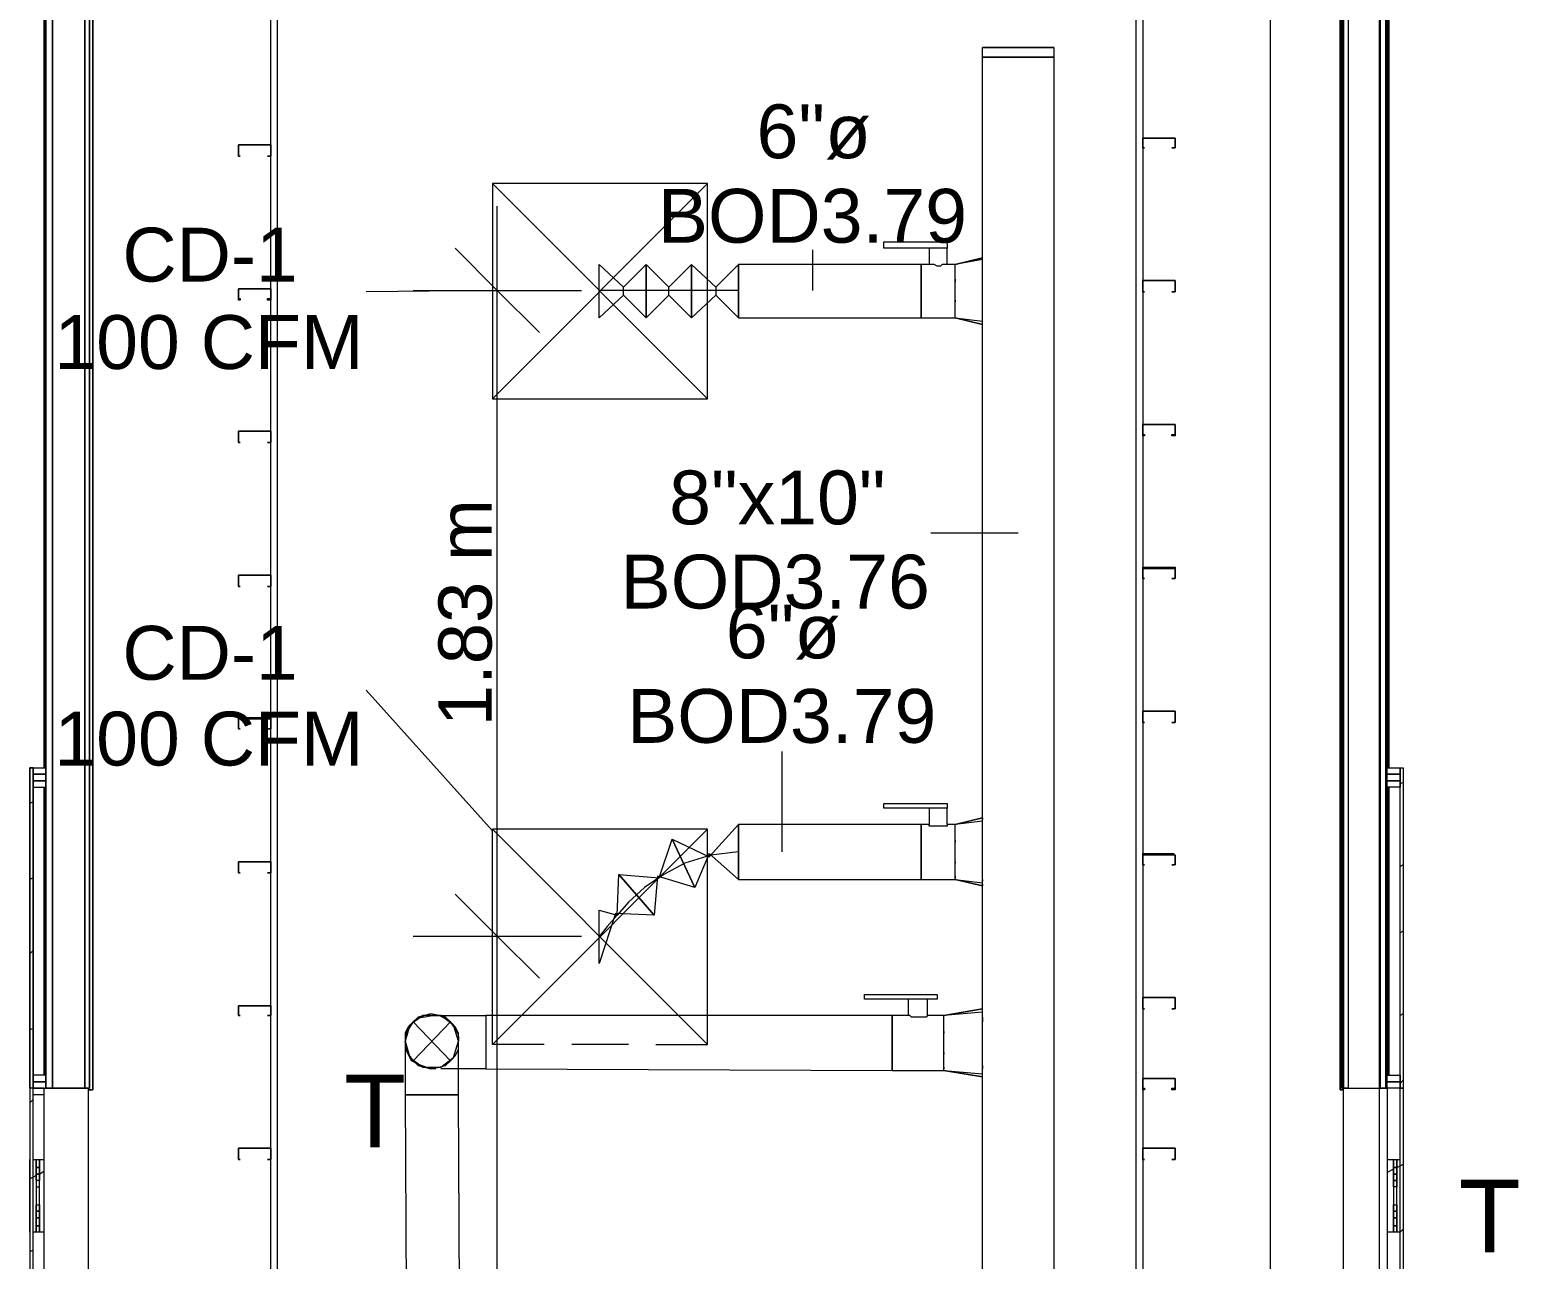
# Model space of a CAD drawing. Header units: metres. Extents: x 29 to 268, y -7 to 151.
# Drawn here: x 57.357 to 61.574, y 18.051 to 21.533 of the extents above; entities that cross this region are included whole.
import ezdxf

# ---------------------------------------------------------------- set-up
doc = ezdxf.new("R2010")
doc.units = ezdxf.units.M
doc.layers.add('HVAC - Ductos', color=5, linetype='Continuous', lineweight=50)
doc.layers.add('PDF2_Geometry', color=7, linetype='Continuous', true_color=0xaaaaaa)
doc.layers.add('PDF2_Text', color=7, linetype='Continuous')
doc.styles.add('PDF Helvetica', font='')
doc.styles.get('PDF Helvetica').set_extended_font_data('Helvetica')

msp = doc.modelspace()

# ---------------------------------------------------------------- linework, layer by layer
at = {"layer": 'HVAC - Ductos', "lineweight": 0}
for points in [[(61.1801, 27.0878), (61.1801, 17.5911), (60.8729, 17.5911), (60.8729, 27.0878)], [(60.0571, 17.5545), (60.0571, 21.4548), (60.2588, 21.4548), (60.2588, 17.5545)], [(58.6683, 20.4878), (59.2779, 20.4878), (59.2779, 21.0974), (58.6683, 21.0974)], [(59.7775, 20.914), (59.7775, 20.9324), (59.9563, 20.9324), (59.9563, 20.914)], [(59.9059, 20.8682), (59.8829, 20.8682), (59.8829, 20.8591), (59.8829, 20.8453), (59.8829, 20.8315), (59.8829, 20.8132), (59.8829, 20.7949), (59.8829, 20.772), (59.8829, 20.7536), (59.8829, 20.7399), (59.8829, 20.7261), (59.8829, 20.7215), (59.8829, 20.717), (59.9792, 20.717), (59.9792, 20.7215), (59.9792, 20.7261), (59.9792, 20.7399), (59.9792, 20.7536), (59.9792, 20.772), (59.9792, 20.7949), (59.9792, 20.8132), (59.9792, 20.8315), (59.9792, 20.8453), (59.9792, 20.8591), (59.9792, 20.8637), (59.9792, 20.8682), (59.9563, 20.8682), (59.9563, 20.914), (59.9517, 20.914), (59.9425, 20.914), (59.9379, 20.914), (59.9333, 20.914), (59.9242, 20.914), (59.9196, 20.914), (59.9151, 20.914), (59.9105, 20.914), (59.9059, 20.914)], [(59.365, 20.717), (59.365, 20.7215), (59.365, 20.7261), (59.365, 20.7399), (59.365, 20.7536), (59.365, 20.772), (59.365, 20.7949), (59.365, 20.8132), (59.365, 20.8315), (59.365, 20.8453), (59.365, 20.8591), (59.365, 20.8682), (59.365, 20.8591), (59.365, 20.8453), (59.365, 20.8315), (59.365, 20.8132), (59.365, 20.7949), (59.365, 20.772), (59.365, 20.7536), (59.365, 20.7399), (59.365, 20.7261), (59.365, 20.7215)], [(59.9792, 20.827), (59.9792, 20.8224), (59.9792, 20.8178), (59.9792, 20.8224)], [(59.9792, 20.7674), (59.9792, 20.7628)], [(59.7775, 19.3282), (59.7775, 19.3419), (59.9563, 19.3419), (59.9563, 19.3282)], [(59.9059, 19.2824), (59.8829, 19.2824), (59.8829, 19.2778), (59.8829, 19.2686), (59.8829, 19.2594), (59.8829, 19.2411), (59.8829, 19.2228), (59.8829, 19.2045), (59.8829, 19.1861), (59.8829, 19.1678), (59.8829, 19.1494), (59.8829, 19.1403), (59.8829, 19.1311), (59.8829, 19.1265), (59.9792, 19.1265), (59.9792, 19.1311), (59.9792, 19.1357), (59.9792, 19.1403), (59.9792, 19.1494), (59.9792, 19.1678), (59.9792, 19.1861), (59.9792, 19.2045), (59.9792, 19.2228), (59.9792, 19.2411), (59.9792, 19.2594), (59.9792, 19.2686), (59.9792, 19.2732), (59.9792, 19.2778), (59.9792, 19.2824), (59.9563, 19.2824), (59.9563, 19.3282), (59.9517, 19.3282), (59.9425, 19.3282), (59.9379, 19.3282), (59.9333, 19.3282), (59.9242, 19.3282), (59.9196, 19.3282), (59.9151, 19.3282), (59.9105, 19.3282), (59.9059, 19.3282)], [(59.365, 19.1265), (59.365, 19.1311), (59.365, 19.1403), (59.365, 19.1494), (59.365, 19.1678), (59.365, 19.1861), (59.365, 19.2045), (59.365, 19.2228), (59.365, 19.2411), (59.365, 19.2594), (59.365, 19.2686), (59.365, 19.2778), (59.365, 19.2824), (59.365, 19.2778), (59.365, 19.2686), (59.365, 19.2594), (59.365, 19.2411), (59.365, 19.2228), (59.365, 19.2045), (59.365, 19.1861), (59.365, 19.1678), (59.365, 19.1494), (59.365, 19.1403), (59.365, 19.1311)], [(59.9792, 19.2365), (59.9792, 19.2319)], [(59.9792, 19.1769), (59.9792, 19.1724)], [(59.9792, 19.1357), (59.9792, 19.1311)], [(60.0571, 19.1082), (59.9792, 19.1265), (60.0571, 19.1082), (60.0571, 19.1128)], [(59.7225, 18.7873), (59.7225, 18.8011), (59.9287, 18.8011), (59.9287, 18.7873)], [(59.9471, 18.6957), (59.9471, 18.6911)], [(59.9471, 18.6361), (59.9471, 18.6315)], [(59.9471, 18.5949), (59.9471, 18.5903)], [(58.4391, 14.9923), (58.4437, 14.9923), (58.4483, 14.9923), (58.4621, 14.9923), (58.4759, 14.9923), (58.4941, 14.9923), (58.5171, 14.9923), (58.5354, 14.9923), (58.5537, 14.9923), (58.5675, 14.9923), (58.5813, 14.9923), (58.5904, 14.9923), (58.5721, 18.5169), (58.5629, 18.5169), (58.5492, 18.5169), (58.5354, 18.5169), (58.5171, 18.5169), (58.4941, 18.5169), (58.4759, 18.5169), (58.4575, 18.5169), (58.4437, 18.5169), (58.43, 18.5169), (58.4209, 18.5169)]]:
    msp.add_lwpolyline(points, close=True, dxfattribs=at)
for points in [[(60.2588, 21.4824), (60.2588, 21.4548), (60.0571, 21.4548), (60.0571, 21.4824)], [(60.0571, 21.4824), (60.2588, 21.4824), (60.0571, 21.4824)], [(58.6683, 21.0974), (59.2779, 20.4878)], [(59.2779, 21.0974), (58.6683, 20.4878)], [(58.6821, 15.3727), (58.6821, 18.9661), (58.6821, 21.0332)], [(58.5629, 20.914), (58.6821, 20.7949), (58.8013, 20.6757)], [(59.5759, 20.7949), (59.5759, 20.9094)], [(60.0571, 20.8865), (59.9792, 20.8682), (60.0571, 20.8865)], [(60.0571, 20.882), (59.9792, 20.8682)], [(60.0571, 20.8682), (60.0571, 20.8774), (60.0571, 20.882), (60.0571, 20.8865)], [(60.0571, 20.8865), (60.0571, 20.8865)], [(59.0396, 20.7811), (58.9709, 20.717), (58.9709, 20.8682), (59.0396, 20.804), (59.1037, 20.8682), (59.1037, 20.717), (59.0396, 20.7811), (59.0396, 20.804)], [(59.1679, 20.7811), (59.1037, 20.717), (59.1037, 20.8682), (59.1679, 20.804), (59.2321, 20.8682), (59.2321, 20.717), (59.1679, 20.7811), (59.1679, 20.804)], [(59.3009, 20.7811), (59.2321, 20.717), (59.2321, 20.8682), (59.3009, 20.804), (59.3009, 20.7811), (59.365, 20.717), (59.8829, 20.717), (59.8829, 20.7215), (59.8829, 20.7261), (59.8829, 20.7399), (59.8829, 20.7536), (59.8829, 20.772), (59.8829, 20.7949), (59.8829, 20.8132), (59.8829, 20.8315), (59.8829, 20.8453), (59.8829, 20.8591), (59.8829, 20.8682), (59.365, 20.8682), (59.365, 20.717), (59.365, 20.8682), (59.3009, 20.804)], [(59.9563, 20.8682), (59.9517, 20.8682), (59.9425, 20.8682), (59.9379, 20.8637), (59.9287, 20.8637), (59.9196, 20.8682), (59.9105, 20.8682), (59.9059, 20.8682)], [(60.0571, 20.7307), (60.0571, 20.7445), (60.0571, 20.749), (60.0571, 20.7582), (60.0571, 20.772), (60.0571, 20.7765), (60.0571, 20.7811), (60.0571, 20.804), (60.0571, 20.8086), (60.0571, 20.8132), (60.0571, 20.827), (60.0571, 20.8361), (60.0571, 20.8407), (60.0571, 20.8453), (60.0571, 20.8637)], [(58.6683, 20.7949), (58.3109, 20.7903)], [(58.4437, 20.7949), (58.6821, 20.7949), (58.9205, 20.7949)], [(59.365, 20.7949), (59.2825, 20.7949), (59.2046, 20.7949), (59.1359, 20.7949), (59.0809, 20.7949), (59.035, 20.7949), (58.9983, 20.7949), (58.98, 20.7949), (58.9709, 20.7949)], [(59.9792, 20.7215), (59.9792, 20.7215)], [(59.9792, 20.7215), (59.9792, 20.7215)], [(60.0571, 20.6986), (59.9792, 20.717), (60.0571, 20.6986), (60.0571, 20.7032)], [(59.9792, 20.717), (60.0571, 20.7078), (60.0571, 20.717)], [(60.0571, 20.7215), (60.0571, 20.7399)], [(60.0571, 20.7124), (60.0571, 20.7124)], [(60.0571, 20.6986), (60.0571, 20.6986)], [(60.1579, 20.1074), (59.9105, 20.1074)], [(58.6683, 18.9661), (58.6683, 19.264), (58.3109, 19.6628)], [(59.4887, 19.2045), (59.4887, 19.4887)], [(59.2825, 19.1999), (59.2413, 19.1036), (59.1771, 19.2411), (59.2825, 19.1907), (59.2825, 19.1999), (59.365, 19.1265), (59.8829, 19.1265), (59.8829, 19.1311), (59.8829, 19.1403), (59.8829, 19.1494), (59.8829, 19.1678), (59.8829, 19.1861), (59.8829, 19.2045), (59.8829, 19.2228), (59.8829, 19.2411), (59.8829, 19.2594), (59.8829, 19.2686), (59.8829, 19.2778), (59.8829, 19.2824), (59.365, 19.2824), (59.365, 19.1265), (59.365, 19.2824), (59.2825, 19.1907)], [(59.9563, 19.2824), (59.9563, 19.2778), (59.9517, 19.2778), (59.9425, 19.2778), (59.9379, 19.2778), (59.9287, 19.2778), (59.9196, 19.2778), (59.9105, 19.2778), (59.9059, 19.2778), (59.9059, 19.2824)], [(60.0571, 19.3007), (59.9792, 19.2824), (60.0571, 19.3007)], [(60.0571, 19.2915), (59.9792, 19.2824)], [(60.0571, 19.2594), (60.0571, 19.2778), (60.0571, 19.2869), (60.0571, 19.2961), (60.0571, 19.3007), (60.0571, 19.2961)], [(59.2779, 18.7415), (59.2779, 19.2686), (58.6683, 19.2686)], [(58.6683, 18.7415), (58.6683, 19.2686), (59.1955, 18.7415)], [(59.2779, 19.2686), (58.7509, 18.7415)], [(59.1359, 19.1357), (59.1267, 19.0257), (59.0259, 19.1403), (59.1404, 19.1311), (59.1771, 19.2411), (59.2413, 19.1036), (59.1359, 19.1357), (59.1404, 19.1311)], [(60.0571, 19.2228), (60.0571, 19.2274), (60.0571, 19.2365), (60.0571, 19.2457), (60.0571, 19.2503), (60.0571, 19.2548), (60.0571, 19.264)], [(59.365, 19.2045), (59.2871, 19.1953), (59.2137, 19.1724), (59.1542, 19.1403), (59.0992, 19.1036), (59.0533, 19.0624), (59.0213, 19.0257), (58.9937, 18.9936), (58.9755, 18.9707), (58.9709, 18.9661)], [(60.0571, 19.1907), (60.0571, 19.2137), (60.0571, 19.2182)], [(59.9792, 19.1265), (60.0571, 19.1174), (60.0571, 19.1219), (60.0571, 19.1311), (60.0571, 19.1494), (60.0571, 19.154)], [(60.0571, 19.1586), (60.0571, 19.1632), (60.0571, 19.1724), (60.0571, 19.1815), (60.0571, 19.1861)], [(59.0167, 19.0303), (58.9709, 18.8882), (58.9709, 19.0395), (59.0213, 19.0257), (59.0259, 19.1403), (59.1267, 19.0257), (59.0167, 19.0303), (59.0213, 19.0257)], [(60.0571, 19.1265), (60.0571, 19.1219)], [(58.5629, 19.0853), (58.6821, 18.9661), (58.8013, 18.8469)], [(58.4437, 18.9661), (58.6821, 18.9661), (58.9205, 18.9661)], [(58.5171, 18.7415), (58.5217, 18.7415), (58.5492, 18.7415), (58.5859, 18.7415), (58.6317, 18.7415), (58.65, 18.7415), (58.65, 18.7323), (58.65, 18.7186), (58.65, 18.7048), (58.65, 18.6865), (58.65, 18.6682), (58.65, 18.6453), (58.65, 18.6269), (58.65, 18.6132), (58.65, 18.5994), (58.65, 18.5949), (58.65, 18.5903), (59.8005, 18.5857), (59.9471, 18.5857), (59.9471, 18.5903), (59.9471, 18.5994), (59.9471, 18.6086), (59.9471, 18.6269), (59.9471, 18.6453), (59.9471, 18.6636), (59.9471, 18.6819), (59.9471, 18.7003), (59.9471, 18.7186), (59.9471, 18.7278), (59.9471, 18.7323), (59.9471, 18.7369), (59.9471, 18.7415), (59.9013, 18.7415), (59.9013, 18.7873), (59.8967, 18.7873), (59.8921, 18.7873), (59.8875, 18.7873), (59.8829, 18.7873), (59.8737, 18.7873), (59.8692, 18.7873), (59.86, 18.7873), (59.8555, 18.7873), (59.8509, 18.7873), (59.8463, 18.7873), (59.8463, 18.7415), (59.8005, 18.7415), (59.8005, 18.7369), (59.8005, 18.7278), (59.8005, 18.7186), (59.8005, 18.7003), (59.8005, 18.6819), (59.8005, 18.6636), (59.8005, 18.6453), (59.8005, 18.6269), (59.8005, 18.6086), (59.8005, 18.5994), (59.8005, 18.5903), (59.8005, 18.5857), (59.8005, 18.5903), (59.8005, 18.5994), (59.8005, 18.6086), (59.8005, 18.6269), (59.8005, 18.6453), (59.8005, 18.6636), (59.8005, 18.6453), (59.8005, 18.6269), (59.8005, 18.6086), (59.8005, 18.5994), (59.8005, 18.5903), (59.8005, 18.5857), (59.8005, 18.5903), (59.8005, 18.5994), (59.8005, 18.6086), (59.8005, 18.6269), (59.8005, 18.6453), (59.8005, 18.6636), (59.8005, 18.6819), (59.8005, 18.7003), (59.8005, 18.7186), (59.8005, 18.7278), (59.8005, 18.7369), (59.8005, 18.7415), (58.65, 18.7415), (58.65, 18.7323), (58.65, 18.7186), (58.65, 18.7048), (58.65, 18.6865), (58.65, 18.6682), (58.65, 18.6453), (58.65, 18.6269), (58.65, 18.6132), (58.65, 18.5994), (58.65, 18.5949), (58.65, 18.5903), (58.6041, 18.5903), (58.5721, 18.5903)], [(58.5721, 18.6819), (58.5721, 18.6682), (58.5721, 18.6911), (58.5629, 18.7094), (58.5492, 18.7232), (58.5354, 18.7369), (58.5171, 18.7415), (58.4941, 18.7461), (58.4759, 18.7415), (58.4575, 18.7369), (58.4437, 18.7232), (58.43, 18.7094), (58.4209, 18.6911), (58.4209, 18.6682), (58.4209, 18.6636), (58.4209, 18.6453), (58.4209, 18.6178), (58.4209, 18.5811), (58.4209, 18.5353), (58.4209, 18.5169), (58.43, 18.5169), (58.4437, 18.5169), (58.4575, 18.5169), (58.4759, 18.5169), (58.4941, 18.5169), (58.4759, 18.5169), (58.4575, 18.5169), (58.4437, 18.5169), (58.43, 18.5169), (58.4209, 18.5169), (58.43, 18.5169), (58.4437, 18.5169), (58.4575, 18.5169), (58.4759, 18.5169), (58.4941, 18.5169), (58.5171, 18.5169), (58.5354, 18.5169), (58.5492, 18.5169), (58.5629, 18.5169), (58.5721, 18.5169), (58.5721, 18.5628), (58.5721, 18.5994), (58.5721, 18.6361), (58.5721, 18.6591), (58.5721, 18.6682)], [(58.4713, 18.7369), (58.4987, 18.7415), (58.5033, 18.7415), (58.5171, 18.7415), (58.4987, 18.7415), (58.4759, 18.7415), (58.4575, 18.7323), (58.4437, 18.7232), (58.43, 18.7048), (58.4209, 18.6865), (58.4209, 18.6819)], [(58.4667, 18.7369), (58.4437, 18.7232), (58.4254, 18.6957), (58.4209, 18.6682), (58.4209, 18.6636), (58.4209, 18.6499), (58.43, 18.6315), (58.4437, 18.6132), (58.4575, 18.5994), (58.4759, 18.5949), (58.4941, 18.5903), (58.5171, 18.5949), (58.5354, 18.5994), (58.5492, 18.6132), (58.5629, 18.6269), (58.5721, 18.6453), (58.5721, 18.6682)], [(58.4667, 18.7369), (58.4713, 18.7369)], [(58.5721, 18.6819), (58.5721, 18.6865), (58.5629, 18.7048), (58.5492, 18.7232), (58.5354, 18.7323), (58.5171, 18.7415)], [(58.815, 18.6591), (58.6683, 18.6591), (58.6683, 18.7415)], [(58.7509, 18.7415), (58.6683, 18.6591)], [(59.1313, 18.6591), (59.2779, 18.6591), (59.2779, 18.7415)], [(59.1955, 18.7415), (59.2779, 18.6591)], [(59.9013, 18.7415), (59.8967, 18.7369), (59.8875, 18.7369), (59.8783, 18.7369), (59.8692, 18.7369), (59.86, 18.7369), (59.8555, 18.7369), (59.8509, 18.7415), (59.8463, 18.7415)], [(60.0571, 18.7599), (59.9471, 18.7415), (60.0571, 18.7599)], [(60.0571, 18.7507), (59.9471, 18.7415)], [(60.0571, 18.6178), (60.0571, 18.6453), (60.0571, 18.6819), (60.0571, 18.7094), (60.0571, 18.7186), (60.0571, 18.7369), (60.0571, 18.7461), (60.0571, 18.7553), (60.0571, 18.7599)], [(60.0571, 18.7369), (60.0571, 18.7232)], [(58.4209, 18.6819), (58.4209, 18.6682), (58.4209, 18.6636)], [(60.0571, 18.6865), (60.0571, 18.6957), (60.0571, 18.7048)], [(58.5079, 18.5903), (58.4987, 18.5903), (58.4941, 18.5903), (58.4667, 18.5994), (58.4391, 18.6132), (58.4254, 18.6407), (58.4209, 18.6682)], [(58.5721, 18.6682), (58.5721, 18.6682)], [(59.0533, 18.6591), (58.8929, 18.6591)], [(60.0571, 18.6499), (60.0571, 18.6773)], [(60.0571, 18.6223), (60.0571, 18.6315), (60.0571, 18.6407)], [(59.9471, 18.5857), (60.0571, 18.5765), (60.0571, 18.5811), (60.0571, 18.5903), (60.0571, 18.6086), (60.0571, 18.6132)], [(60.0571, 18.5994), (60.0571, 18.5903)], [(58.5721, 18.5903), (58.5629, 18.5903), (58.5309, 18.5903), (58.5217, 18.5903)], [(60.0571, 18.5673), (59.9471, 18.5857), (60.0571, 18.5673), (60.0571, 18.5719)]]:
    msp.add_lwpolyline(points, dxfattribs=at)
at = {"layer": 'PDF2_Geometry', "lineweight": 0}
for points in [[(61.2029, 19.4428), (61.2029, 22.7428), (61.2075, 22.7428), (61.2075, 22.8528), (61.2075, 22.7428), (61.2029, 22.7428), (61.2029, 22.7382), (61.2029, 22.7428), (61.2029, 22.8528), (61.1983, 22.8528)], [(57.3667, 19.4061), (57.4033, 19.4061), (57.3667, 19.4061), (57.3667, 19.3878), (57.4033, 19.3878), (57.4033, 18.5719), (57.3667, 18.5719), (57.3667, 18.5536), (57.4033, 18.5536), (57.3667, 18.5536), (57.3667, 19.4061), (57.3667, 19.4244), (57.3667, 19.4428), (57.4033, 19.4428), (57.4033, 22.7382), (57.4033, 19.4428)], [(57.3987, 22.7428), (57.3987, 19.4428), (57.3987, 22.7428)], [(57.3987, 12.8656), (57.3987, 18.5353), (57.5225, 18.5353), (57.5271, 18.5353), (57.5271, 22.7382), (57.5363, 22.7382), (57.5363, 18.5307), (57.5363, 22.7382), (61.0746, 22.7382), (57.5363, 22.7382), (57.5271, 22.7382), (57.5271, 18.5353), (57.5225, 18.5353), (57.5225, 17.0457), (61.0792, 17.0457), (61.0792, 18.5353), (61.2029, 18.5353)], [(57.4033, 22.7428), (57.4033, 18.5353), (57.4033, 22.7428)], [(57.5271, 18.5353), (57.5271, 22.7428), (57.5271, 18.5353)], [(61.0746, 22.7428), (61.0746, 18.5353), (61.2029, 18.5353), (61.2029, 22.7428), (61.2029, 19.4428), (61.2396, 19.4428), (61.2396, 19.4244), (61.2029, 19.4244), (61.2396, 19.4244), (61.2396, 19.4061), (61.2029, 19.4061), (61.2396, 19.4061), (61.2396, 19.3878), (61.2029, 19.3878), (61.2029, 18.5719), (61.2396, 18.5719), (61.2396, 19.4061)], [(61.0929, 22.7428), (61.0929, 18.5353), (61.0792, 18.5353), (61.0792, 22.7428), (61.0792, 18.5353), (61.0746, 18.5353), (61.0746, 22.7428), (61.0746, 18.5353), (61.0746, 22.7428)], [(61.1983, 22.7428), (61.1983, 18.5353), (61.1846, 18.5353), (61.1846, 22.7428)], [(61.1983, 22.7428), (61.1983, 18.5353), (61.2029, 18.5353), (61.2029, 22.7428)], [(61.2075, 22.7428), (61.2075, 19.4428), (61.2075, 22.7428)], [(60.5109, 21.2257), (60.5109, 21.2257)], [(60.5109, 21.2257), (60.5109, 21.2257)], [(57.9533, 21.1753), (57.9533, 21.1753)], [(58.0313, 21.1753), (58.0313, 21.1753)], [(58.0404, 21.2074), (58.0404, 21.2074)], [(58.0404, 21.2074), (58.0404, 21.2074)], [(60.5154, 21.1982), (60.5154, 21.1982)], [(60.5933, 21.1982), (60.5933, 21.1982)], [(58.0404, 20.7994), (58.0404, 20.7994)], [(58.0404, 20.7994), (58.0404, 20.7994)], [(60.5154, 20.7903), (60.5154, 20.7903)], [(60.5933, 20.7903), (60.5933, 20.7903)], [(60.5109, 20.4145), (60.5109, 20.4145)], [(60.5109, 20.4145), (60.5109, 20.4145)], [(57.9533, 20.364), (57.9533, 20.364)], [(58.0313, 20.364), (58.0313, 20.364)], [(60.5109, 20.0065), (60.5109, 20.0065)], [(57.9533, 19.9561), (57.9533, 19.9561)], [(58.0313, 19.9561), (58.0313, 19.9561)], [(58.0404, 19.9882), (58.0404, 19.9882)], [(58.0404, 19.9882), (58.0404, 19.9882)], [(60.5154, 19.979), (60.5154, 19.979)], [(60.5933, 19.979), (60.5933, 19.979)], [(58.0404, 19.5803), (58.0404, 19.5803)], [(60.5109, 19.6032), (60.5109, 19.6032)], [(60.5109, 19.6032), (60.5109, 19.6032)], [(60.5154, 19.5711), (60.5154, 19.5711)], [(60.5933, 19.5711), (60.5933, 19.5711)], [(57.9533, 19.5528), (57.9533, 19.5528)], [(58.0313, 19.5528), (58.0313, 19.5528)], [(57.3667, 19.4428), (57.3575, 19.4428), (57.3575, 18.5353), (57.3575, 19.4428), (57.3667, 19.4428), (57.3667, 18.5353), (57.3575, 18.5353), (57.3575, 17.5177), (57.3667, 17.5177), (57.3667, 18.5353), (57.3575, 18.5353)], [(61.2396, 19.4428), (61.2488, 19.4428), (61.2488, 18.5353), (61.2396, 18.5353), (61.2396, 19.4428), (61.2488, 19.4428), (61.2488, 18.5353)], [(61.2488, 19.4015), (61.2396, 19.3969)], [(57.4033, 19.3878), (57.4033, 18.5719)], [(61.2029, 19.3878), (61.2029, 18.5719), (61.2396, 18.5719), (61.2396, 18.5536), (61.2396, 18.5353), (61.2029, 18.5353), (61.2029, 12.8656)], [(57.3667, 19.3465), (57.3575, 19.3419)], [(60.5109, 19.1953), (60.5109, 19.1953)], [(58.0404, 19.1769), (58.0404, 19.1769)], [(58.0404, 19.1769), (58.0404, 19.1769)], [(60.5154, 19.1678), (60.5154, 19.1678)], [(60.5933, 19.1678), (60.5933, 19.1678)], [(61.2488, 19.1678), (61.2396, 19.1632)], [(57.3667, 19.1311), (57.3575, 19.1265)], [(57.9533, 19.1449), (57.9533, 19.1449)], [(58.0313, 19.1449), (58.0313, 19.1449)], [(61.2488, 18.9798), (61.2396, 18.9753)], [(57.3667, 18.9249), (57.3575, 18.9157)], [(58.0404, 18.7691), (58.0404, 18.7691)], [(58.0404, 18.7691), (58.0404, 18.7691)], [(60.5109, 18.7919), (60.5109, 18.7919)], [(60.5109, 18.7919), (60.5109, 18.7919)], [(57.9533, 18.7415), (57.9533, 18.7415)], [(58.0313, 18.7415), (58.0313, 18.7415)], [(60.5154, 18.7599), (60.5154, 18.7599)], [(60.5933, 18.7599), (60.5933, 18.7599)], [(61.2488, 18.7461), (61.2396, 18.7415)], [(57.3667, 18.7048), (57.3575, 18.7003)], [(60.5109, 18.5628), (60.5109, 18.5628)], [(60.5109, 18.5628), (60.5109, 18.5628)], [(61.2488, 18.5582), (61.2396, 18.549)], [(57.3987, 18.5169), (57.3667, 18.5169), (57.3667, 18.5353), (57.3987, 18.5353), (57.3667, 18.5353), (57.3667, 18.5536), (57.4033, 18.5536)], [(57.4033, 18.5353), (57.4033, 18.5353)], [(61.2029, 18.5536), (61.2396, 18.5536), (61.2029, 18.5536)], [(61.2029, 17.5361), (61.2396, 17.5361), (61.2396, 17.5177), (61.2029, 17.5177), (61.2396, 17.5177), (61.2396, 16.514), (61.2488, 16.514), (61.2488, 17.5177), (61.2396, 17.5177), (61.2396, 18.5353), (61.2488, 18.5353), (61.2488, 17.5177), (61.2396, 17.5177), (61.2396, 17.4994), (61.2029, 17.4994)], [(57.3667, 18.5032), (57.3575, 18.4941)], [(57.3575, 18.1273), (57.3575, 18.3336)], [(57.3667, 18.3336), (57.3758, 18.3336), (57.3758, 18.1273), (57.3667, 18.1273)], [(57.385, 18.2923), (57.3758, 18.2923), (57.385, 18.2923), (57.385, 18.274), (57.3758, 18.274), (57.3758, 18.2557), (57.385, 18.2557), (57.385, 18.274), (57.3758, 18.274), (57.3758, 18.2923), (57.3758, 18.3107), (57.385, 18.3107), (57.385, 18.2923), (57.3987, 18.3015)], [(57.3987, 18.1273), (57.385, 18.1273), (57.385, 18.3336), (57.3987, 18.3336)], [(57.9533, 18.3336), (57.9533, 18.3336)], [(58.0313, 18.3336), (58.0313, 18.3336)], [(60.5154, 18.3336), (60.5154, 18.3336)], [(60.5933, 18.3336), (60.5933, 18.3336)], [(61.2029, 18.3336), (61.2213, 18.3336), (61.2213, 18.1273), (61.2029, 18.1273)], [(61.2213, 18.3061), (61.2029, 18.2969)], [(61.2305, 18.3107), (61.2305, 18.2923), (61.2213, 18.2923), (61.2213, 18.3107), (61.2213, 18.3336), (61.2305, 18.3336), (61.2305, 18.3107), (61.2213, 18.3107), (61.2305, 18.3107), (61.2396, 18.3153), (61.2488, 18.3199)], [(61.2488, 18.1365), (61.2396, 18.1273), (61.2305, 18.1273), (61.2305, 18.3336), (61.2396, 18.3336)], [(61.2488, 18.3336), (61.2488, 18.1273)], [(57.3758, 18.2878), (57.3667, 18.2832), (57.3575, 18.2786)], [(61.2213, 18.274), (61.2213, 18.2923)], [(61.2213, 18.2923), (61.2305, 18.2923)], [(61.2305, 18.274), (61.2213, 18.274)], [(61.2305, 18.2923), (61.2305, 18.274)], [(57.3667, 18.0769), (57.3575, 18.0723)]]:
    msp.add_lwpolyline(points, dxfattribs=at)
for points in [[(57.5271, 18.5353), (57.4033, 18.5353), (57.4033, 22.7428), (57.5271, 22.7428)], [(57.4217, 22.7428), (57.4033, 22.7428), (57.4033, 18.5353), (57.4217, 18.5353)], [(57.4217, 18.5353), (57.5133, 18.5353), (57.5133, 22.7428), (57.4217, 22.7428)], [(57.5271, 22.7428), (57.5133, 22.7428), (57.5133, 18.5353), (57.5271, 18.5353)], [(61.07, 18.5307), (61.0792, 18.5307), (61.07, 18.5307), (61.07, 22.7428)], [(61.0929, 18.5353), (61.1846, 18.5353), (61.1846, 22.7428), (61.0929, 22.7428)], [(58.0404, 17.4261), (58.0404, 17.4399), (58.0404, 22.3166), (58.0404, 22.3349), (60.5109, 22.3349), (60.5109, 22.3166), (60.5109, 17.4399), (60.5109, 17.4261)], [(60.4925, 17.4399), (60.4925, 22.3166), (58.0587, 22.3166), (58.0587, 17.4399)], [(60.5109, 21.2257), (60.5979, 21.2257), (60.6025, 21.2257), (60.6025, 21.1982), (60.5933, 21.1982), (60.6025, 21.1982), (60.6025, 21.2257), (60.5979, 21.2257), (60.5109, 21.2257), (60.5109, 21.1982)], [(57.9487, 21.2074), (57.9533, 21.2074), (58.0404, 21.2074), (58.0404, 21.1753), (58.0313, 21.1753), (58.0404, 21.1753), (58.0404, 21.2074), (57.9533, 21.2074), (57.9487, 21.2074), (57.9487, 21.1753)], [(57.9533, 21.1753), (57.9487, 21.1753)], [(60.5154, 21.1982), (60.5109, 21.1982)], [(57.9487, 20.7994), (57.9533, 20.7994), (58.0404, 20.7994), (58.0404, 20.7674), (58.0313, 20.7674), (58.0313, 20.772), (58.0404, 20.772), (58.0404, 20.7994), (57.9533, 20.7994), (57.9487, 20.7994), (57.9487, 20.772), (57.9533, 20.772), (57.9533, 20.7674), (57.9487, 20.7674)], [(60.5109, 20.8178), (60.5109, 20.8224), (60.5979, 20.8224), (60.6025, 20.8224), (60.6025, 20.8178), (60.6025, 20.7903), (60.5933, 20.7903), (60.6025, 20.7903), (60.6025, 20.8178), (60.6025, 20.8224), (60.5979, 20.8224), (60.5109, 20.8224), (60.5109, 20.8178), (60.5109, 20.7903)], [(60.5154, 20.7903), (60.5109, 20.7903)], [(60.5109, 20.4145), (60.5979, 20.4145), (60.6025, 20.4145), (60.6025, 20.3824), (60.5933, 20.3824), (60.5933, 20.387), (60.6025, 20.387), (60.6025, 20.4145), (60.5979, 20.4145), (60.5109, 20.4145), (60.5109, 20.387), (60.5154, 20.387), (60.5154, 20.3824), (60.5109, 20.3824)], [(57.9487, 20.3915), (57.9487, 20.3961), (57.9533, 20.3961), (58.0404, 20.3961), (58.0404, 20.3915), (58.0404, 20.364), (58.0313, 20.364), (58.0404, 20.364), (58.0404, 20.3915), (58.0404, 20.3961), (57.9533, 20.3961), (57.9487, 20.3961), (57.9487, 20.3915), (57.9487, 20.364)], [(57.9533, 20.364), (57.9487, 20.364)], [(60.5109, 20.0065), (60.5109, 20.0111), (60.5979, 20.0111), (60.6025, 20.0111), (60.6025, 20.0065), (60.6025, 19.979), (60.5933, 19.979), (60.6025, 19.979), (60.6025, 20.0065), (60.5979, 20.0065), (60.5109, 20.0065), (60.5109, 19.979)], [(57.9487, 19.9882), (57.9533, 19.9882), (58.0404, 19.9882), (58.0404, 19.9561), (58.0313, 19.9561), (58.0404, 19.9561), (58.0404, 19.9882), (57.9533, 19.9882), (57.9487, 19.9882), (57.9487, 19.9561)], [(57.9533, 19.9561), (57.9487, 19.9561)], [(60.5154, 19.979), (60.5109, 19.979)], [(57.9487, 19.5803), (57.9487, 19.5849), (57.9533, 19.5849), (58.0404, 19.5849), (58.0404, 19.5803), (58.0404, 19.5528), (58.0313, 19.5528), (58.0404, 19.5528), (58.0404, 19.5803), (57.9533, 19.5803), (57.9487, 19.5803), (57.9487, 19.5528)], [(60.5109, 19.6032), (60.5979, 19.6032), (60.6025, 19.6032), (60.6025, 19.5711), (60.5933, 19.5711), (60.6025, 19.5711), (60.6025, 19.6032), (60.5979, 19.6032), (60.5109, 19.6032), (60.5109, 19.5711)], [(60.5154, 19.5711), (60.5109, 19.5711)], [(57.9533, 19.5528), (57.9487, 19.5528)], [(57.4033, 19.4244), (57.3667, 19.4244)], [(57.3987, 19.3878), (57.3987, 18.5719)], [(61.2075, 19.3878), (61.2075, 18.5719)], [(60.5109, 19.1953), (60.5109, 19.1999), (60.5979, 19.1999), (60.6025, 19.1953), (60.6025, 19.1678), (60.5933, 19.1678), (60.6025, 19.1678), (60.6025, 19.1953), (60.5979, 19.1953), (60.5109, 19.1953), (60.5109, 19.1678)], [(57.9487, 19.1769), (57.9533, 19.1769), (58.0404, 19.1769), (58.0404, 19.1449), (58.0313, 19.1449), (58.0404, 19.1449), (58.0404, 19.1769), (57.9533, 19.1769), (57.9487, 19.1769), (57.9487, 19.1449)], [(60.5154, 19.1678), (60.5109, 19.1678)], [(57.9533, 19.1449), (57.9487, 19.1449)], [(57.9487, 18.7691), (57.9533, 18.7691), (58.0404, 18.7691), (58.0404, 18.7415), (58.0313, 18.7415), (58.0404, 18.7415), (58.0404, 18.7691), (57.9533, 18.7691), (57.9487, 18.7691), (57.9487, 18.7415)], [(60.5109, 18.7919), (60.5979, 18.7919), (60.6025, 18.7919), (60.6025, 18.7599), (60.5933, 18.7599), (60.6025, 18.7599), (60.6025, 18.7919), (60.5979, 18.7919), (60.5109, 18.7919), (60.5109, 18.7599)], [(57.9533, 18.7415), (57.9487, 18.7415)], [(60.5154, 18.7599), (60.5109, 18.7599)], [(60.5109, 18.5628), (60.5979, 18.5628), (60.6025, 18.5628), (60.6025, 18.5307), (60.5933, 18.5307), (60.5933, 18.5353), (60.6025, 18.5353), (60.6025, 18.5628), (60.5979, 18.5628), (60.5109, 18.5628), (60.5109, 18.5353), (60.5154, 18.5353), (60.5154, 18.5307), (60.5109, 18.5307)], [(57.5363, 18.5307), (57.5225, 18.5307)], [(57.9487, 18.3611), (57.9487, 18.3657), (57.9533, 18.3657), (58.0404, 18.3657), (58.0404, 18.3611), (58.0404, 18.3336), (58.0313, 18.3336), (58.0404, 18.3336), (58.0404, 18.3611), (58.0404, 18.3657), (57.9533, 18.3657), (57.9487, 18.3657), (57.9487, 18.3611), (57.9487, 18.3336)], [(60.5109, 18.3611), (60.5109, 18.3657), (60.5979, 18.3657), (60.6025, 18.3657), (60.6025, 18.3611), (60.6025, 18.3336), (60.5933, 18.3336), (60.6025, 18.3336), (60.6025, 18.3611), (60.6025, 18.3657), (60.5979, 18.3657), (60.5109, 18.3657), (60.5109, 18.3611), (60.5109, 18.3336)], [(57.385, 18.3336), (57.385, 18.3107), (57.3758, 18.3107), (57.3758, 18.3336)], [(57.9533, 18.3336), (57.9487, 18.3336)], [(60.5154, 18.3336), (60.5109, 18.3336)], [(61.2305, 18.274), (61.2305, 18.2557), (61.2213, 18.2557), (61.2213, 18.274)], [(57.3758, 18.1869), (57.3758, 18.2053), (57.385, 18.2053), (57.385, 18.1869)], [(57.3758, 18.1686), (57.3758, 18.1869), (57.385, 18.1869), (57.385, 18.1686)], [(61.2213, 18.2053), (61.2305, 18.2053), (61.2305, 18.1869), (61.2213, 18.1869)], [(61.2213, 18.1869), (61.2305, 18.1869), (61.2305, 18.1686), (61.2213, 18.1686)], [(57.3758, 18.1457), (57.3758, 18.1686), (57.385, 18.1686), (57.385, 18.1457)], [(57.3758, 18.1273), (57.3758, 18.1457), (57.385, 18.1457), (57.385, 18.1273)], [(61.2213, 18.1686), (61.2305, 18.1686), (61.2305, 18.1457), (61.2213, 18.1457)], [(61.2305, 18.1457), (61.2305, 18.1273), (61.2213, 18.1273), (61.2213, 18.1457)]]:
    msp.add_lwpolyline(points, close=True, dxfattribs=at)
at = {"layer": 'PDF2_Geometry', "color": 8, "lineweight": 0, "true_color": 0x808080}
msp.add_lwpolyline([(58.5583, 18.714), (58.5217, 18.7415), (58.4713, 18.7415), (58.4346, 18.714), (58.4209, 18.6682), (58.4346, 18.6223), (58.4713, 18.5949), (58.5217, 18.5949), (58.5583, 18.6223), (58.5721, 18.6682)], close=True, dxfattribs=at)
for points in [[(58.4437, 18.7232), (58.5492, 18.6132)], [(58.5492, 18.7232), (58.4437, 18.6132)]]:
    msp.add_lwpolyline(points, dxfattribs=at)

# ---------------------------------------------------------------- texts
at = {"layer": 'PDF2_Text', "lineweight": 0, "attachment_point": 4, "style": 'PDF Helvetica'}
for s, insert, char_height in [('6"ø', (59.4165, 21.2432), 0.15247), ('BOD3.79', (59.1369, 21.0049), 0.15247), ('CD-1', (57.6198, 20.8949), 0.15247), ('100 CFM', (57.4272, 20.6473), 0.15247), ('8"x10"', (59.169, 20.2073), 0.15247), ('BOD3.76', (59.0315, 19.969), 0.15247), ('6"ø', (59.3294, 19.8269), 0.15247), ('CD-1', (57.6198, 19.7673), 0.15247), ('BOD3.79', (59.0498, 19.5886), 0.15247), ('100 CFM', (57.4272, 19.5244), 0.15247), ('T', (58.2477, 18.4711), 0.2055), ('T', (61.4057, 18.1732), 0.2055)]:
    msp.add_mtext(s, dxfattribs=dict(at, insert=insert, char_height=char_height))
at = {"layer": 'PDF2_Text', "lineweight": 0, "insert": (58.5917, 19.5606), "char_height": 0.15059, "attachment_point": 4, "rotation": 90, "style": 'PDF Helvetica'}
msp.add_mtext('1.83 m', dxfattribs=at)

doc.saveas('drawing.dxf')
